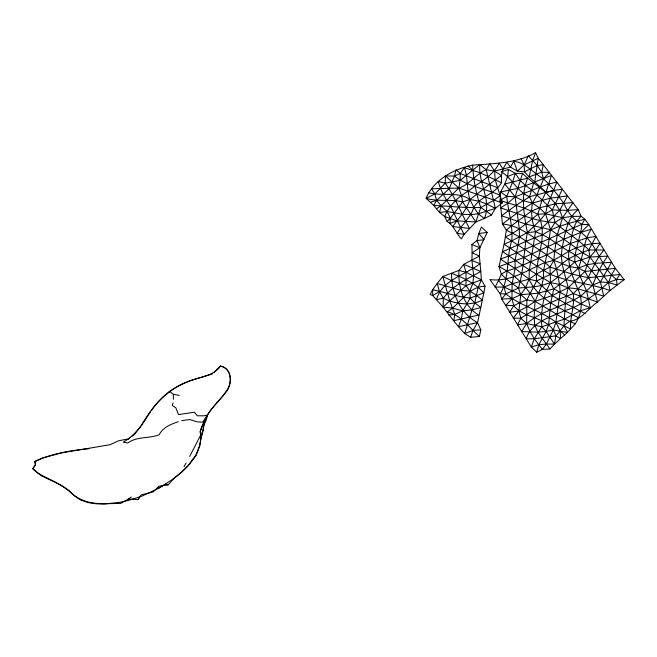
<?xml version="1.0" encoding="UTF-8"?>
<svg xmlns="http://www.w3.org/2000/svg" width="657" height="657" viewBox="0 0 657 657"><rect width="100%" height="100%" fill="white"/><g stroke="black" fill="none" stroke-linecap="round" stroke-linejoin="round"><path stroke-width="0.99" d="M575.228 323.835L564.667 319.015L535.036 301.333L526.873 299.929L519.851 302.655L513.766 305.677L509.627 312.264L518.931 310.983L527.136 306.745L535.036 301.333L552.217 295.568L568.165 287.782L584.919 271.448L589.986 257.027L588.844 249.988C578.686 239.468 565.751 232.323 555.009 222.477L552.315 209.92L562.343 189.282L553.81 190.382L529.558 196.747L515.991 205.337L501.447 215.718L525.69 224.062L550.533 229.654L582.66 252.707L589.986 257.027L608.464 282.526L610 290.558C590.602 283.446 569.578 282.461 550.402 274.355C534.527 265.034 519.457 254.382 504.124 244.199L506.391 230.213L511.401 225.778L531.538 211.078L539.413 207.826L555.51 203.785L572.994 202.668L562.573 217.763L557.341 234.615L554.623 251.36L553.867 260.295L556.52 268.894L559.559 284.497L560.125 291.971L555.879 322.217L553.284 329.995L546.427 343.989L542.312 349.409L534.289 338.741L530.051 331.596L526.659 323.54L520.837 318.292L518.931 310.983L520.779 294.73L518.447 288.037L506.284 279.053L501.332 274.141L498.959 266.627L504.124 244.199L511.762 240.889L527.407 232.562L540.054 220.407L545.515 213.771L552.315 209.92L567.517 210.388L578.176 209.567L581.125 216.293C571.467 225.137 571.845 239.444 568.88 251.327C567.369 264.319 572.641 277.114 577.733 288.801C583.342 299.682 582.003 313.882 575.228 323.835C570.621 329.1 566.014 334.216 560.503 338.544L555.797 335.883C550.476 316.263 524.754 319.811 513.766 305.677L511.951 298.59L512.132 283.717L515.129 268.442L515.063 260.476L519.482 236.791L519.293 228.915L515.104 196.837L522.553 173.432L515.351 173.341L507.549 176.519L504.839 183.993L500.626 191.959L500.092 200.336L502.441 223.988L506.391 230.213L519.482 236.791L546.78 254.85L553.867 260.295L569.882 266.652L578.48 268.031L584.919 271.448L592.844 285.015L597.476 302.006C588.311 308.445 582.201 319.154 570.325 321.273C563.427 324.049 560.955 331.12 555.797 335.883L554.483 344.178L549.901 348.966L542.312 349.409L536.736 352.259L531.283 347.003L501.685 299.009L500.166 293.819L489.876 279.504C509.627 282.567 527.555 270.002 545.014 262.504C556.898 261.067 565.25 251.45 576.468 247.952C583.991 245.069 591.908 243.065 600.013 243.345L615.371 268.343L624.15 279.652L610 290.558L597.476 302.006L573.241 293.613L568.165 287.782C565.266 274.47 559.321 261.108 562.335 247.262C564.987 233.859 566.835 218.748 578.176 209.567L538.247 158.28L535.611 152.695C516.271 163.453 494.089 163.511 472.629 165.129C453.675 169.005 433.907 179.624 426.089 198.307L433.751 205.469L439.459 212.416L444.658 216.514L456.878 220.842L475.816 221.976L484.381 218.485L491.518 214.946L495.37 208.409L502.326 202.882L495.107 179.46L494.647 171.058L489.752 163.741L486.237 169.728C475.955 174.006 469.73 184.461 458.849 188.091C451.252 194.759 445.232 203.415 436.601 208.712M501.48 182.712L479.988 172.75L464.31 167.707L460.286 173.547L460.138 180.379L458.849 188.091L461.452 195.54L462.618 201.929L475.816 221.976L464.22 234.327L461.255 238.877C456.204 233.342 453.749 225.4 447.089 221.458L444.658 216.514C449.331 205.633 457.855 196.911 468.17 191.203C478.781 182.539 493.218 175.904 499.139 163.076L502.999 168.939L501.439 175.6L501.48 182.712C495.132 194.094 480.481 196.336 473.787 207.251C470.905 217.639 461.896 224.119 457.165 233.399L464.22 234.327C458.857 225.203 455.695 215.34 450.488 206.224C445.306 198.595 440.601 190.456 438.26 181.472L445.208 183.18L460.138 180.379L479.782 164.57L486.237 169.728L494.647 171.058L510.464 167.124L517.33 171.14L524.491 171.838L537.237 165.465L543.306 164.85L541.631 172.191L543.52 178.778C551.207 186.112 557.333 194.874 563.813 203.251C567.714 211.759 573.282 220.054 581.905 224.333L588.82 224.579L600.013 243.345L595.587 250.333L589.986 257.027L574.793 261.962L557.826 277.082L550.525 282.584L541.795 285.499L533.541 286.871L518.447 288.037L505.857 293.884L500.166 293.819C510.119 278.1 505.783 258.168 511.762 240.889C513.183 225.975 508.042 211.267 506.777 196.394L512.624 182.055L515.351 173.341L508.444 169.449L501.16 171.723C512.279 178.302 517.174 191.844 529.558 196.747L532.384 203.062C530.626 212.72 532.145 222.657 535.521 231.798L529.353 269.937L529.049 279.184L525.715 287.52L520.779 294.73L511.951 298.59L501.685 299.009L505.857 293.884L504.108 287.06L498.532 280.514L501.332 274.141L506.711 270.98L515.129 268.442L546.78 254.85L570.227 243.542L587.309 237.785L595.956 236.405L588.844 249.988L575.401 255.286L568.395 258.973L562.088 263.597L550.402 274.355L536.638 280.917L529.049 279.184L515.129 268.442L500.379 259.104C528.212 249.052 554.68 235.715 581.905 224.333L584.829 219.233L581.125 216.293L571.795 216.399L562.573 217.763L545.515 213.771L537.812 214.338C526.06 207.678 512.739 204.77 500.092 200.336L506.777 196.394L515.104 196.837L523.177 200.738L532.384 203.062L539.413 207.826L545.515 213.771L550.533 229.654L546.78 254.85L543.577 270.421L543.511 278.01L541.795 285.499L535.036 301.333L534.108 317.931L534.798 325.33L537.976 332.163L549.901 348.966M477.565 322.62L458.471 326.685C453.125 320.205 448.189 313.676 443.089 307.098L443.319 298.229L439.402 291.527L437.233 283.487L442.793 276.49L458.956 270.405L463.719 264.336L479.405 256.107L479.832 247.73L477.039 240.519L478.846 233.506L481.4 227.043L487.19 232.422L479.832 247.73L472.12 252.715L471.915 260.484L473.681 275.636L472.9 283.183L469.854 291.092L470.182 298.089L462.807 310.843L461.255 319.245L458.471 326.685L464.68 333.51L470.626 337.296L479.421 336.515L480.809 329.847L477.565 322.62C459.834 313.184 451.302 292.669 451.523 273.361C463.587 277.771 474.995 283.266 483.856 292.85L477.565 322.62L472.941 330.463L470.626 337.296M494.647 171.058L501.439 175.6C490.508 182.892 480.546 191.655 469.903 199.465C466.716 209.994 459.005 217.886 452.673 226.542L469.468 228.431C461.296 213.41 455.145 197.108 445.208 183.18L445.471 175.969L454.455 176.051L460.286 173.547L497.62 187.738M535.036 301.333C526.783 286.329 514.431 274.1 498.959 266.627L524.023 257.478L563.837 239.214L580.944 232.414L588.82 224.579L584.829 219.233C570.333 222.912 555.042 226.189 542.625 234.804C528.967 239.698 515.983 245.956 502.63 251.631L529.353 269.937L550.525 282.584L559.559 284.497L568.165 287.782C564.798 300.142 564.954 312.929 563.911 325.552L567.591 332.499L553.284 329.995L546.123 331.44L537.976 332.163L521.609 331.53L526.659 323.54L526.873 299.929L536.638 280.917C534.412 258.603 549.457 235.576 537.812 214.338L541.91 200.377L545.852 192.312L527.645 178.154L522.553 173.432M487.19 232.422L478.846 233.506L484.094 239.78L477.039 240.519L471.89 244.544L472.12 252.715L479.405 256.107L480.045 263.703C465.435 275.111 441.816 279.841 436.462 299.658L443.319 298.229C455.432 304.109 470.001 306.277 482.468 300.142L476.588 295.395L469.854 291.092L466.01 285.647L466.01 272.261L463.719 264.336L480.784 271.489L481.367 279.808L485.022 286.181L483.856 292.85L470.182 298.089C457.329 296.792 445.191 292.39 432.602 289.762L430.146 294.533L432.725 295.551L443.089 307.098L452.533 308.149L462.807 310.843L471.997 309.866L480.842 307.566L474.797 302.844L470.182 298.089M588.844 249.988L603.89 249.972L598.888 256.673L594.963 263.4L588.237 277.73L583.424 283.561L573.241 293.613C555.239 300.61 536.876 307.262 520.837 318.292L517.453 324.887L526.659 323.54L541.803 326.784L564.667 319.015L580.205 310.835L590.224 307.788L586.635 291.035L580.032 276.236L578.48 268.031L574.793 261.962C574.645 248.929 580.698 237.078 581.905 224.333M507.549 176.519L508.444 169.449M213.862 372.65L220.292 365.924C232.898 368.676 232.586 385.396 225.064 393.256C219.578 400.351 212.819 406.428 207.99 414.041C202.997 420.956 204.327 430.113 201.017 437.784M574.793 261.962C562.688 257.117 552.094 249.545 541.245 242.482C529.353 234.377 517.396 225.408 502.441 223.988L516.837 213.221L532.384 203.062L536.95 195.186L539.791 187.212L515.104 196.837L504.839 183.993L527.645 178.154C520.508 195.646 523.949 214.617 527.407 232.562C523.711 250.925 523.884 270.043 518.447 288.037M545.515 213.771L547.314 205.534L556.972 182.063L548.726 183.993L540.366 186.933L529.14 176.947L524.491 171.838L524.179 164.882L521.075 158.666M203.235 428.775C204.138 412.53 218.658 403.094 226.764 390.463C232.594 382.629 231.617 368.306 220.53 366.113C212.63 377.085 198.127 376.609 186.974 382.169C172.651 387.499 160.251 397.411 151.742 410.083M526.659 323.54L534.108 317.931L541.836 313.594L573.471 300.2L580.648 296.233L592.844 285.015L600.441 281.968L611.453 262.315L594.963 263.4L586.931 264.82L578.48 268.031L566.079 279.627L553.761 288.883L550.697 302.746L548.636 324.476L546.123 331.44L538.847 344.761L536.736 352.259M202.077 433.39L203.005 429.777L200.927 437.751M454.455 176.051C467.628 186.621 485.285 188.592 500.412 195.4L493.719 200.328L480.768 207.489C465.008 208.039 449.478 206.158 433.751 205.469L436.585 200.41L449.273 188.608L454.455 176.051L456.089 169.769L460.286 173.547M207.275 416.152L206.241 420.069L203.489 426.007M502.326 202.882L458.849 188.091L431.526 188.773L434.835 194.061L436.585 200.41L441.282 205.838L439.459 212.416L447.22 211.579L462.323 214.215L470.511 214.617L478.239 213.829L495.37 208.409L486.237 169.728M475.816 221.976L480.768 207.489C476.128 193.848 473.336 179.525 472.629 165.129M173.013 402.946L172.249 405.385L175.821 407.8L178.507 414.583L194.373 412.21L197.355 415.799L203.678 415.832L207.53 415.167L202.643 422.196L196.985 421.819L189.832 419.536L181.775 420.636M529.558 196.747L533.722 182.662L517.634 188.395L500.626 191.959L506.777 196.394M543.52 178.778L540.366 186.933L545.885 192.517L551.445 175.476L534.757 181.932L538.247 158.28L524.179 164.882L517.33 171.14L513.79 161.252C526.183 162.895 533.336 173.161 543.52 178.778L549.449 172.413L541.631 172.191L529.14 176.947L532.581 160.719L535.611 152.695M592.844 285.015C596.482 274.798 601.344 264.968 607.618 256.115L589.986 257.027M578.48 268.031C583.654 255.318 583.334 241.037 591.226 229.186L580.944 232.414L573.545 228.546L562.573 217.763L559.78 210.281L555.51 203.785L545.852 192.312M555.797 335.883L534.289 338.741L526.208 338.831C531.661 321.536 550.098 317.602 564.511 310.695C581.921 305.916 595.234 294.139 608.464 282.526L611.478 275.053L615.371 268.343L584.919 271.448M481.367 279.808L466.01 285.647L451.416 280.596L442.793 276.49L449.774 300.963L454.759 314.416L453.831 320.657L478.748 315.073C463.448 306.105 457.995 287.175 458.956 270.405L466.01 272.261L481.367 279.808L478.025 287.93L474.797 302.844L471.997 309.866L464.68 333.51L472.941 330.463L480.809 329.847M524.179 164.882L528.335 155.725L537.237 165.465L541.631 172.191M205.296 418.755L200.204 431.674L201.001 437.554L199.638 445.939L196.221 455.424L188.313 465.616L181.504 472.309L174.442 477.918L168.151 484.891L158.756 486.262L153.237 491.921L141.181 494.877L137.97 499.632L128.386 498.95L120.601 503.451C107.181 503.319 93.36 505.512 80.688 499.197C73.502 496.142 68.615 489.777 61.791 486.09C52.617 479.24 41.153 476.941 32.85 468.737L35.47 464.507L34.895 461.649L42.294 458.101L62.021 452.788L110.015 444.732L118.523 440.806L128.591 438.851L130.094 437.726M200.763 434.918L189.643 456.508M553.867 260.295L549.999 267.062L550.525 282.584C542.641 295.905 540.957 311.607 541.803 326.784L534.289 338.741L531.283 347.003L538.847 344.761L546.427 343.989L554.483 344.178L560.503 338.544L560.224 331.013L555.879 322.217C540.654 310.334 520.796 306.195 505.857 293.884M184.157 466.642L185.988 463.078M205.469 418.78L201.395 427.42L200.204 431.674L201.165 437.562L199.695 445.955L195.745 455.202L188.206 465.542L181.455 472.26L174.524 478L159.528 487.929L141.986 496.109L128.698 500.355L120.305 502.252L104.069 504.026L96.004 503.804L88.128 502.589L80.335 499.92L74.487 495.953L69.059 490.5L61.972 485.63L41.818 476.005L38.434 473.64L32.883 468.794L35.527 464.622L34.796 461.419C51.739 453.535 70.611 450.513 89.081 448.665M498.532 280.514L495.066 287.093L504.108 287.06L512.132 283.717L529.049 279.184L536.342 274.092L549.999 267.062L572.124 274.084L588.237 277.73L619.781 274.495L616.48 279.529L608.464 282.526L600.441 281.968C591.44 270.347 582.644 257.914 568.88 251.327C557.719 244.856 547.889 236.019 535.521 231.798L527.407 232.562M513.79 161.252L510.464 167.124L506.843 162.205L502.999 168.939M137.97 499.632L139.801 496.659M550.533 229.654L555.009 222.477L562.573 217.763M141.214 425.9C152.892 404.195 171.411 385.027 196.016 379.04M495.37 208.409L487.026 204.097L478.69 201.132L469.903 199.465L462.618 201.929L450.357 218.198L447.089 221.458M134.619 434.326L145.066 420.234L150.675 411.52M518.931 310.983L513.232 318.078L520.837 318.292M443.319 298.229C452.739 285.491 467.382 278.97 480.784 271.489L480.045 263.703L471.915 260.484M445.208 183.18L434.835 194.061L426.089 198.307C438.005 202.019 450.571 198.792 462.618 201.929M511.951 298.59L505.89 305.259L513.766 305.677M140.68 426.746L134.094 433.949L128.534 438.753M466.01 285.647L443.089 307.098M485.022 286.181C467.406 286.937 460.82 303.969 447.171 311.845C461.009 315.064 469.262 327.695 479.421 336.515M515.104 196.837L508.058 203.029L500.65 207.94C518.628 213.418 535.907 221.82 555.009 222.477M537.812 214.338C527.423 222.419 517.609 231.625 505.381 236.898L545.014 262.504L549.999 267.062M131.605 436.593L133.864 434.893M128.386 498.95L131.252 497.004M128.591 438.851L123.196 442.153L127.819 442.982C136.935 436.215 148.884 438.786 159.117 434.803C162.887 427.469 170.82 424.118 178.285 421.753M535.521 231.798L542.51 227.519L559.78 210.281L567.467 195.917L550.328 198.168L532.384 203.062M439.402 291.527L432.725 295.551L432.602 289.762L437.233 283.487L461.14 290.41L469.854 291.092M158.173 488.225L163.453 485.186M462.807 310.843L454.759 314.416L448.772 315.13M456.878 220.842L449.955 223.454L450.357 218.198L447.22 211.579L441.282 205.838M196.969 378.687L212.351 373.964M430.549 202.208L436.585 200.41M545.885 192.517L553.81 190.382M590.224 307.788C577.289 302.934 565.932 295.165 553.761 288.883L538.494 293.129L520.779 294.73L504.108 287.06M168.75 392.114L170.377 392.024L173.308 394.233L179.271 395.407M580.944 232.414C597.295 244.347 600.629 266.972 616.48 279.529L624.15 279.652M568.165 287.782L577.733 288.801L603.701 296.085L600.441 281.968M428.578 192.641C442.112 196.615 457.502 191.064 469.903 199.465L473.787 207.251L478.239 213.829L484.381 218.485C491.986 200.484 478.189 182.892 479.782 164.57M165.211 484.168L168.151 484.891M608.464 282.526L617.112 285.048L616.48 279.529M471.89 244.544L479.832 247.73M555.879 322.217L570.547 328.911C569.849 317.093 574.965 305.612 573.241 293.613M578.948 317.972C560.298 308.223 538.239 299.748 529.049 279.184M585.091 313.57L565.587 303.419L552.217 295.568L536.638 280.917M480.768 207.489L491.518 214.946M520.779 294.73L526.873 299.929M468.113 166.016L472.859 170.089M552.315 209.92L531.735 189.996L525.69 185.668L520.032 180.379L515.351 173.341M445.471 175.969L458.849 188.091M560.224 331.013L564.568 334.898M541.803 326.784L546.123 331.44L554.483 344.178M550.525 282.584L553.761 288.883M464.31 167.707C468.137 177.899 466.569 189.076 469.903 199.465M173.308 394.233L173.464 399.292"/></g></svg>
